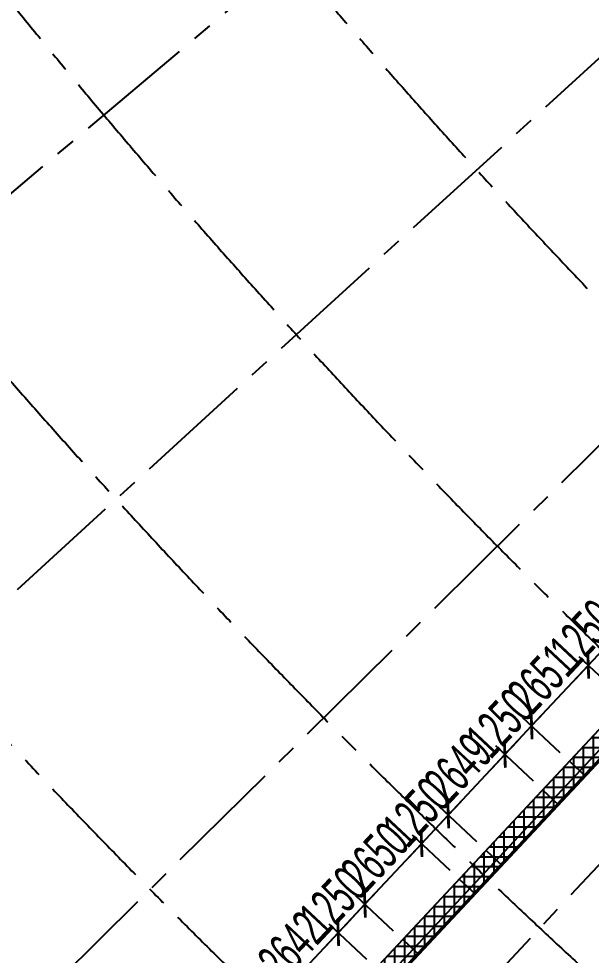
# Model space of a CAD drawing. Extents: x -668578 to 2331563, y -1202445 to 1620273.
# Drawn here: x 1255734 to 1274029, y 111001 to 140919 of the extents above; entities that cross this region are included whole.
import ezdxf

# ---------------------------------------------------------------- set-up
doc = ezdxf.new("R2010")
doc.units = 0
doc.linetypes.add('CENTER2', pattern=[28.575000000000003, 19.05, -3.175, 3.175, -3.175])
doc.layers.get('0').update_dxf_attribs({"color": 8})
doc.layers.get('Defpoints').update_dxf_attribs({"color": 8})
for name, color, linetype in [('#填充层', 8, 'Continuous'), ('#幕墙线-平面', 8, 'Continuous'), ('#标注', 8, 'Continuous'), ('#轴线', 8, 'CENTER2'), ('dim', 8, 'Continuous'), ('WALL', 8, 'Continuous')]:
    doc.layers.add(name, color=color, linetype=linetype)
doc.styles.add('JHZX', font='jrs.shx', dxfattribs={"width": 0.6, "bigfont": 'jhz.shx'})
doc.dimstyles.new('JZBZ-400', dxfattribs={"dimscale": 400, "dimtxt": 3, "dimasz": 1.5, "dimexe": 1, "dimexo": 1, "dimgap": 0.5, "dimtad": 1, "dimdec": 0, "dimdsep": 46, "dimtxsty": 'JHZX', "dimblk1": 'ARCHTICK', "dimblk2": 'ARCHTICK', "dimsah": 1, "dimcen": 0, "dimclrd": 1, "dimclre": 1, "dimclrt": 2, "dimazin": 2, "dimtfac": 1, "dimtdec": 0, "dimtix": 1, "dimtmove": 0, "dimatfit": 3, "dimfxl": 0, "dimtolj": 1, "dimlwd": -1, "dimlwe": -1, "dimarcsym": 0})

# ---------------------------------------------------------------- blocks, each defined once
blk = doc.blocks.new('_ARCHTICK')
at = {"color": 0, "linetype": 'ByBlock', "const_width": 0.15}
blk.add_lwpolyline([(-0.5, -0.5), (0.5, 0.5)], dxfattribs=at)
blk = doc.blocks.new('*D2939')
at = {"layer": '#标注', "ltscale": 300, "transparency": 16777216}
for p, q in [((-1772.791618300945, -1481.365197545436), (-9341.748198340536, -7862.657879242006)), ((165913.7732030131, -92055.65823940704), (164727.0996400029, -101884.2800072265))]:
    blk.add_line(p, q, dxfattribs=at)
blk.add_arc((197092.1482162317, 166179.1797920645), 269610.2124900237, 220.1338192809485, 263.1156299250187, dxfattribs=at)
at = {"layer": 'Defpoints', "color": 0, "ltscale": 300, "transparency": 16777216}
for p in [(197092.1482162317, 166179.1797920645), (-1466.975190824596, -1223.535190204158), (40379.67516651106, -53208.30268940322), (165961.7196095993, -91658.54220838404)]:
    blk.add_point(p, dxfattribs=at)
at = {"layer": '#标注', "ltscale": 300, "transparency": 16777216, "xscale": 600, "yscale": 600, "zscale": 600}
for p, rotation in [((-9035.931770864163, -7604.827871900749), 130.1338192809485), ((164775.0460465892, -101487.1639762035), 353.1156299250187)]:
    blk.add_blockref('_ARCHTICK', p, dxfattribs=dict(at, rotation=rotation))
at = {"layer": '#标注', "ltscale": 300, "transparency": 16777216, "insert": (69341.55334645722, -70334.48968467087), "char_height": 1200, "attachment_point": 5, "rotation": 331.6247246029835, "style": 'JHZX'}
blk.add_mtext('\\A1;42.98°', dxfattribs=at)
blk = doc.blocks.new('*D3403')
at = {"layer": '#标注', "ltscale": 300, "transparency": 16777216}
for p, q in [((20326.78453106629, -16923.31184359969), (19120.04993751707, -15794.87600849934)), ((19412.21223671134, -16068.08140912224), (19822.02033764569, -15629.83796033083)), ((17607.82372179989, -17997.67099979039), (19412.21223671134, -16068.08140912224)), ((18522.39601620972, -18852.90143431916), (17315.66142260562, -17724.46559916749)), ((17607.82372179989, -17997.67099979039), (17198.01562086555, -18435.91444858179))]:
    blk.add_line(p, q, dxfattribs=at)
at = {"layer": 'Defpoints', "color": 0, "ltscale": 300, "transparency": 16777216}
for p in [(19412.21223671134, -16068.08140912224), (20618.94683026056, -17196.51724422259), (18814.55831540399, -19126.10683494205)]:
    blk.add_point(p, dxfattribs=at)
at = {"layer": '#标注', "ltscale": 300, "transparency": 16777216, "xscale": 600, "yscale": 600, "zscale": 600}
for p, rotation in [((19412.21223671134, -16068.08140912224), 226.920420129423), ((17607.82372179989, -17997.67099979039), 46.92042012942304)]:
    blk.add_blockref('_ARCHTICK', p, dxfattribs=dict(at, rotation=rotation))
at = {"layer": '#标注', "ltscale": 300, "transparency": 16777216, "insert": (17925.69338086707, -16486.46540321052), "char_height": 1200, "attachment_point": 5, "rotation": 46.92042012942304, "style": 'JHZX'}
blk.add_mtext('\\A1;2642', dxfattribs=at)
blk = doc.blocks.new('*D3404')
at = {"layer": '#标注', "ltscale": 300, "transparency": 16777216}
for p, q in [((21180.66606981527, -16010.18204072653), (19973.93147626619, -14881.74620562632)), ((20266.09377546046, -15154.95160624921), (20675.9018763948, -14716.70815745781)), ((19412.2122366855, -16068.08140909808), (20266.09377546046, -15154.95160624921)), ((20326.78453106629, -16923.31184359969), (19120.04993749123, -15794.87600847518)), ((19412.2122366855, -16068.08140909808), (19002.40413575116, -16506.32485788948))]:
    blk.add_line(p, q, dxfattribs=at)
at = {"layer": 'Defpoints', "color": 0, "ltscale": 300, "transparency": 16777216}
for p in [(20266.09377546046, -15154.95160624921), (21472.82836900954, -16283.38744134943), (20618.94683026056, -17196.51724422259)]:
    blk.add_point(p, dxfattribs=at)
at = {"layer": '#标注', "ltscale": 300, "transparency": 16777216, "xscale": 600, "yscale": 600, "zscale": 600}
for p, rotation in [((20266.09377546046, -15154.95160624921), 226.920420129423), ((19412.2122366855, -16068.08140909808), 46.92042012942304)]:
    blk.add_blockref('_ARCHTICK', p, dxfattribs=dict(at, rotation=rotation))
at = {"layer": '#标注', "ltscale": 300, "transparency": 16777216, "insert": (19254.82840768444, -15065.10570642785), "char_height": 1200, "attachment_point": 5, "rotation": 46.92042012942304, "style": 'JHZX'}
blk.add_mtext('\\A1;1250', dxfattribs=at)
blk = doc.blocks.new('*D3405')
at = {"layer": '#标注', "ltscale": 300, "transparency": 16777216}
for p, q in [((22075.96489260755, -13219.49899200556), (22485.77299354189, -12781.25554321415)), ((22990.53718696219, -14074.72942648273), (21783.80259341327, -12946.29359138266)), ((20266.09377540554, -15154.95160619786), (22075.96489260755, -13219.49899200556)), ((21180.66606981527, -16010.18204072653), (19973.93147621127, -14881.74620557496)), ((20266.09377540554, -15154.95160619786), (19856.28567447119, -15593.19505498926))]:
    blk.add_line(p, q, dxfattribs=at)
at = {"layer": 'Defpoints', "color": 0, "ltscale": 300, "transparency": 16777216}
for p in [(22075.96489260755, -13219.49899200556), (23282.69948615646, -14347.93482710562), (21472.82836900954, -16283.38744134943)]:
    blk.add_point(p, dxfattribs=at)
at = {"layer": '#标注', "ltscale": 300, "transparency": 16777216, "xscale": 600, "yscale": 600, "zscale": 600}
for p, rotation in [((22075.96489260755, -13219.49899200556), 226.920420129423), ((20266.09377540554, -15154.95160619786), 46.92042012942304)]:
    blk.add_blockref('_ARCHTICK', p, dxfattribs=dict(at, rotation=rotation))
at = {"layer": '#标注', "ltscale": 300, "transparency": 16777216, "insert": (20586.704735618, -13640.81449785591), "char_height": 1200, "attachment_point": 5, "rotation": 46.92042012942304, "style": 'JHZX'}
blk.add_mtext('\\A1;2650', dxfattribs=at)
blk = doc.blocks.new('*D3406')
at = {"layer": '#标注', "ltscale": 300, "transparency": 16777216}
for p, q in [((22929.84643135663, -12306.36918913231), (23339.65453229097, -11868.1257403409)), ((23844.56020831979, -13161.73192614422), (22637.68413216236, -12033.16378850941)), ((22075.96489258158, -13219.49899198128), (22929.84643135663, -12306.36918913231)), ((22990.53718696219, -14074.72942648273), (21783.80259338731, -12946.29359135838)), ((22075.96489258158, -13219.49899198128), (21666.15679164723, -13657.74244077268))]:
    blk.add_line(p, q, dxfattribs=at)
at = {"layer": 'Defpoints', "color": 0, "ltscale": 300, "transparency": 16777216}
for p in [(22929.84643135663, -12306.36918913231), (24136.72250751406, -13434.93732676712), (23282.69948615646, -14347.93482710562)]:
    blk.add_point(p, dxfattribs=at)
at = {"layer": '#标注', "ltscale": 300, "transparency": 16777216, "xscale": 600, "yscale": 600, "zscale": 600}
for p, rotation in [((22929.84643135663, -12306.36918913231), 226.920420129423), ((22075.96489258158, -13219.49899198128), 46.92042012942304)]:
    blk.add_blockref('_ARCHTICK', p, dxfattribs=dict(at, rotation=rotation))
at = {"layer": '#标注', "ltscale": 300, "transparency": 16777216, "insert": (21918.58106358056, -12216.523289311), "char_height": 1200, "attachment_point": 5, "rotation": 46.92042012942304, "style": 'JHZX'}
blk.add_mtext('\\A1;1250', dxfattribs=at)
blk = doc.blocks.new('*D3407')
at = {"layer": '#标注', "ltscale": 300, "transparency": 16777216}
for p, q in [((25653.62384931195, -11226.85259873339), (24446.89255606478, -10098.41984979559)), ((24739.05485525906, -10371.62525041848), (25148.8629561934, -9933.381801627082)), ((22929.84643130174, -12306.36918908098), (24739.05485525906, -10371.62525041848)), ((23844.56020831979, -13161.73192614422), (22637.68413210747, -12033.16378845809)), ((22929.84643130174, -12306.36918908098), (22520.0383303674, -12744.61263787239))]:
    blk.add_line(p, q, dxfattribs=at)
at = {"layer": 'Defpoints', "color": 0, "ltscale": 300, "transparency": 16777216}
for p in [(24739.05485525906, -10371.62525041848), (25945.78614850622, -11500.05799935628), (24136.72250751406, -13434.93732676712)]:
    blk.add_point(p, dxfattribs=at)
at = {"layer": '#标注', "ltscale": 300, "transparency": 16777216, "xscale": 600, "yscale": 600, "zscale": 600}
for p, rotation in [((24739.05485525906, -10371.62525041848), 226.920420129423), ((22929.84643130174, -12306.36918908098), 46.92042012942304)]:
    blk.add_blockref('_ARCHTICK', p, dxfattribs=dict(at, rotation=rotation))
at = {"layer": '#标注', "ltscale": 300, "transparency": 16777216, "insert": (23250.12604489186, -10792.58641850394), "char_height": 1200, "attachment_point": 5, "rotation": 46.92042012942304, "style": 'JHZX'}
blk.add_mtext('\\A1;2649', dxfattribs=at)
blk = doc.blocks.new('*D3408')
at = {"layer": '#标注', "ltscale": 300, "transparency": 16777216}
for p, q in [((26507.50868836265, -10313.72588202219), (25300.77409481398, -9185.29004692236)), ((25592.93639400825, -9458.495447545258), (26002.7444949426, -9020.251998753853)), ((24739.05485523316, -10371.62525039427), (25592.93639400825, -9458.495447545258)), ((25653.62384931195, -11226.85259873339), (24446.89255603889, -10098.41984977137)), ((24739.05485523316, -10371.62525039427), (24329.24675429882, -10809.86869918568))]:
    blk.add_line(p, q, dxfattribs=at)
at = {"layer": 'Defpoints', "color": 0, "ltscale": 300, "transparency": 16777216}
for p in [(25592.93639400825, -9458.495447545258), (26799.67098755692, -10586.93128264509), (25945.78614850622, -11500.05799935628)]:
    blk.add_point(p, dxfattribs=at)
at = {"layer": '#标注', "ltscale": 300, "transparency": 16777216, "xscale": 600, "yscale": 600, "zscale": 600}
for p, rotation in [((25592.93639400825, -9458.495447545258), 226.920420129423), ((24739.05485523316, -10371.62525039427), 46.92042012942304)]:
    blk.add_blockref('_ARCHTICK', p, dxfattribs=dict(at, rotation=rotation))
at = {"layer": '#标注', "ltscale": 300, "transparency": 16777216, "insert": (24581.67102623217, -9368.64954772397), "char_height": 1200, "attachment_point": 5, "rotation": 46.92042012942304, "style": 'JHZX'}
blk.add_mtext('\\A1;1250', dxfattribs=at)
blk = doc.blocks.new('*D3409')
at = {"layer": '#标注', "ltscale": 300, "transparency": 16777216}
for p, q in [((28318.04249875421, -8377.564592248407), (27111.30790520566, -7249.128757148697)), ((25592.93639395318, -9458.495447493755), (27403.47020439994, -7522.334157771595)), ((26507.50868836265, -10313.72588202219), (25300.7740947589, -9185.290046870858))]:
    blk.add_line(p, q, dxfattribs=at)
at = {"layer": 'Defpoints', "color": 0, "ltscale": 300, "transparency": 16777216}
for p in [(27403.47020439994, -7522.334157771595), (28610.20479794848, -8650.769992871305), (26799.67098755692, -10586.93128264509)]:
    blk.add_point(p, dxfattribs=at)
at = {"layer": '#标注', "ltscale": 300, "transparency": 16777216, "xscale": 600, "yscale": 600, "zscale": 600}
for p, rotation in [((27403.47020439994, -7522.334157771595), 46.92042012942304), ((25592.93639395318, -9458.495447493755), 226.920420129423)]:
    blk.add_blockref('_ARCHTICK', p, dxfattribs=dict(at, rotation=rotation))
at = {"layer": '#标注', "ltscale": 300, "transparency": 16777216, "insert": (25913.87870078802, -7944.00400138688), "char_height": 1200, "attachment_point": 5, "rotation": 46.92042012942304, "style": 'JHZX'}
blk.add_mtext('\\A1;2651', dxfattribs=at)
blk = doc.blocks.new('*D3410')
at = {"layer": '#标注', "ltscale": 300, "transparency": 16777216}
for p, q in [((28257.35174314903, -6609.204354898458), (28667.15984408338, -6170.960906107053)), ((29172.01710583489, -7464.521818984798), (27965.18944395476, -6335.998954275561)), ((27403.47020437403, -7522.334157747373), (28257.35174314903, -6609.204354898458)), ((28318.04249875421, -8377.564592248407), (27111.30790517976, -7249.128757124476)), ((27403.47020437403, -7522.334157747373), (26993.66210343969, -7960.577606538778))]:
    blk.add_line(p, q, dxfattribs=at)
at = {"layer": 'Defpoints', "color": 0, "ltscale": 300, "transparency": 16777216}
for p in [(28257.35174314903, -6609.204354898458), (29464.17940502916, -7737.727219607696), (28610.20479794848, -8650.769992871305)]:
    blk.add_point(p, dxfattribs=at)
at = {"layer": '#标注', "ltscale": 300, "transparency": 16777216, "xscale": 600, "yscale": 600, "zscale": 600}
for p, rotation in [((28257.35174314903, -6609.204354898458), 226.920420129423), ((27403.47020437403, -7522.334157747373), 46.92042012942304)]:
    blk.add_blockref('_ARCHTICK', p, dxfattribs=dict(at, rotation=rotation))
at = {"layer": '#标注', "ltscale": 300, "transparency": 16777216, "insert": (27246.08637537299, -6519.358455077121), "char_height": 1200, "attachment_point": 5, "rotation": 46.92042012942304, "style": 'JHZX'}
blk.add_mtext('\\A1;1250', dxfattribs=at)
blk = doc.blocks.new('DSGDFG')
at = {"layer": '#标注', "ltscale": 300}
blk.add_arc((197092.151355247, 166179.1920613433), 257800.0000000007, 220.1360728823768, 263.1156295571803, dxfattribs=at)
at = {"layer": '#轴线', "ltscale": 200}
for p, q in [((-1466.975190822734, -1223.535190204857), (52211.62358048721, 44032.22045865774)), ((5300.728111918317, -8926.023199994816), (57145.9930844896, 38408.60551946171)), ((62298.49564753915, 32984.1456784101), (12368.24586452194, -16353.94425698812)), ((19724.38659046893, -23495.59565270622), (67661.09722471028, 27767.29868993422))]:
    blk.add_line(p, q, dxfattribs=at)
for radius in [212800.0000000004, 220600.0000000004, 228400.0000000004, 236200.0000000004, 244000.0000000004, 251800.0000000004, 257800.0000000004]:
    blk.add_arc((197092.1513552468, 166179.1920613431), radius, 218.4388923744016, 265.1405841852512, dxfattribs=at)
at = {"layer": '#标注', "ltscale": 300}
dim = blk.add_angular_dim_3p(base=(40379.67516651106, -53208.30268940322), center=(197092.1482162317, 166179.1797920645), p1=(-1466.975190824596, -1223.535190204158), p2=(165961.7196095993, -91658.54220838402), dimstyle='JZBZ-400', override={"dimclrd": 256, "dimclre": 256, "dimclrt": 256}, dxfattribs=at)
dim.commit()
dim.dimension.update_dxf_attribs({"geometry": '*D2939', "text_midpoint": (69341.55334645722, -70334.48968467087)})
blk = doc.blocks.new('YD')
at = {"layer": '#填充层', "ltscale": 5}
h = blk.add_hatch(dxfattribs=at)
h.set_pattern_fill('ANTOTI', color=256, scale=200, angle=45)
h.set_pattern_definition([(90, (-1246529.603847814, -127785.1802290026), (-317.5, 0), []), (180, (-1246529.603847814, -127785.1802290026), (0, -317.5), [])])
edge = h.paths.add_edge_path(flags=16)
edge.add_line((40946.61178736039, 3516.753132369908), (14650.6208875638, -24603.83725053715))
edge.add_arc((16378.78789034067, -26208.63881676878), 2358.378522728337, 137.1197600460366, 226.7493288149773)
edge.add_arc((192511.3871524155, 162303.9342696447), 260349.9980364952, 226.942719458952, 258.857721494596)
edge.add_arc((142654.1230129132, -90833.15856356034), 2349.737284795294, 258.851344741472, 348.5969613650525)
edge.add_line((144957.4781065462, -91297.72354307515), (153512.7646732167, -48901.72757195419))
edge.add_arc((151209.198546927, -48436.88017569559), 2349.999999999591, 348.5912288879845, 438.9113926627434)
edge.add_arc((192511.3880817397, 162303.936087817), 212399.9999994909, 245.84810402458749, 258.91139266272387, ccw=False)
edge.add_arc((95848.02380310395, -53265.67333362541), 23850.00000003809, 65.84810402457559, 75.29128432602731)
edge.add_arc((95848.02380312094, -53265.67333355648), 23849.99999996711, 75.29128432602475, 87.1003230833718)
edge.add_line((97054.53110914351, -29446.20986103163), (95502.57456601877, -29367.59990786995))
edge.add_arc((96724.7589061493, -5245.38218900685), 24153.1596739949, 240.4825347756992, 267.0995131255706, ccw=False)
edge.add_arc((192530.9687866459, 162330.5021008409), 217182.779635163, 226.9475356490689, 240.26928657971712, ccw=False)
edge.add_arc((42662.87701633316, 1914.787702096684), 2347.734988445398, 46.89114117351777, 136.9728308339699)
edge = h.paths.add_edge_path()
edge.add_line((40435.11222210433, 3994.632086007958), (14138.55912524718, -24126.55950311759))
edge.add_arc((16378.78789034067, -26208.63881676871), 3058.378522728378, 137.0954674065431, 226.7728816427173)
edge.add_arc((192511.3871524166, 162303.9342696439), 261049.9980364946, 226.9424768230808, 258.8577214945957)
edge.add_arc((142654.1521201693, -90833.20216269807), 3049.700132403243, 258.8521134943776, 348.5977301179537)
edge.add_line((145643.6613679554, -91436.11621543068), (154198.9333065797, -49040.19275381848))
edge.add_arc((151209.1985469267, -48436.88017569555), 3049.999999999778, 348.591228887984, 438.9113926627389)
edge.add_arc((192511.3880817376, 162303.9360878159), 211699.9999994892, 245.8481040245878, 258.9113926627243, ccw=False)
edge.add_arc((95848.02380310395, -53265.67333362244), 24550.00000003527, 65.84810402457389, 75.29128432602548)
edge.add_arc((95848.02380312141, -53265.67333355657), 24549.99999996711, 75.29128432602585, 87.1003230833733)
edge.add_line((97089.94222504343, -28747.106111313), (95537.98568191892, -28668.49615815132))
edge.add_arc((96724.7528751751, -5245.402937542211), 23453.13864693452, 240.4856842433272, 267.09950110078705, ccw=False)
edge.add_arc((192530.9687866475, 162330.5021008404), 216482.7796351638, 226.9475356490685, 240.2689395590359, ccw=False)
edge.add_arc((42662.86121079116, 1915.249691227102), 3047.408193911487, 46.89794227433863, 136.9728721995045)
at = {"layer": '#幕墙线-平面'}
for points in [[(40435.11222210433, 3994.632086007958), (14138.55912524718, -24126.55950311759, 0.4125654795315113), (14284.12874364667, -28437.10964840582, 0.1401637349170872), (142064.5168714751, -93825.35877141323, 0.4129137640716636), (145643.6613679554, -91436.11621543068), (154198.9333065797, -49040.19275381848, 0.415851172573542), (151795.7954180853, -45443.82085273754, -0.05706115868157192), (105892.8305461719, -30864.68323282224, 0.0412269805762971), (102081.3935101812, -29520.19793099842, 0.0515723014490322), (97089.94222504343, -28747.106111313), (95537.98568191892, -28668.49615815132, -0.1166494918624815), (85170.77498157625, -25655.08954039252, -0.05819113912414546), (44745.15521857492, 4140.277413631193, 0.4145966523742453)], [(40946.61178736039, 3516.753132369908), (14650.6208875638, -24603.83725053715, 0.4123212013457855), (14762.84691924974, -27926.3943390757, 0.1401626554194798), (142199.7890778044, -93138.55353687094, 0.4129137640716747), (144957.4781065462, -91297.72354307515), (153512.7646732167, -48901.72757195418, 0.4158511725735675), (151661.1666279833, -46130.75250062982, -0.05706115868157139), (105606.4205779387, -31503.40800147968, 0.0412269805762976), (101903.6599543788, -30197.25832944296, 0.05157230144903052), (97054.53110914351, -29446.20986103163), (95502.57456601877, -29367.59990786995, -0.1166634742026788), (84824.76658793679, -26263.59583964749, -0.0581926584149159), (44267.28778878669, 3628.767179571776, 0.4146312175975629)]]:
    blk.add_lwpolyline(points, format="xyb", close=True, dxfattribs=at)
at = {"layer": '#幕墙线-平面', "ltscale": 300}
for points in [[(26799.66722249752, -10586.92776188096), (27310.95501116058, -11065.04073372069)], [(25945.78614850622, -11500.05799935629), (26456.90448270109, -11978.01251175077)], [(24136.72250751406, -13434.93732676713), (24647.86504850909, -13912.91447530797)], [(23282.84143352276, -14348.06756424246), (23793.95976771764, -14826.02207663695)], [(21472.99405875662, -16283.54238034684), (21984.1123926132, -16761.49689242503)]]:
    blk.add_lwpolyline(points, dxfattribs=at)
at = {"layer": '#标注', "ltscale": 300}
for base, p1, p2, picture, middle in [((28257.35174314903, -6609.204354898458), (28610.20479794848, -8650.769992871312), (29464.17940502916, -7737.727219607696), '*D3410', (27246.08637537299, -6519.358455077121)), ((27403.47020439994, -7522.334157771595), (26799.67098755692, -10586.93128264509), (28610.20479794848, -8650.769992871312), '*D3409', (25913.87870078802, -7944.00400138688)), ((25592.93639400825, -9458.495447545258), (25945.78614850622, -11500.05799935629), (26799.67098755692, -10586.93128264509), '*D3408', (24581.67102623217, -9368.64954772397)), ((24739.05485525906, -10371.62525041848), (24136.72250751406, -13434.93732676712), (25945.78614850622, -11500.05799935629), '*D3407', (23250.12604489186, -10792.58641850394)), ((22929.84643135663, -12306.36918913231), (23282.69948615646, -14347.93482710562), (24136.72250751406, -13434.93732676712), '*D3406', (21918.58106358056, -12216.523289311)), ((22075.96489260755, -13219.49899200556), (21472.82836900954, -16283.38744134943), (23282.69948615646, -14347.93482710562), '*D3405', (20586.704735618, -13640.81449785591)), ((20266.09377546046, -15154.95160624921), (20618.94683026057, -17196.51724422259), (21472.82836900954, -16283.38744134943), '*D3404', (19254.82840768444, -15065.10570642785)), ((19412.21223671134, -16068.08140912224), (18814.55831540399, -19126.10683494205), (20618.94683026057, -17196.51724422259), '*D3403', (17925.69338086707, -16486.46540321052))]:
    dim = blk.add_linear_dim(base=base, p1=p1, p2=p2, angle=226.920420129423, dimstyle='JZBZ-400', override={"dimclrd": 256, "dimclre": 256, "dimclrt": 256, "dimtmove": 1}, dxfattribs=at)
    dim.commit()
    dim.dimension.update_dxf_attribs({"geometry": picture, "text_midpoint": middle})

msp = doc.modelspace()

# ---------------------------------------------------------------- linework, layer by layer
at = {"layer": 'WALL'}
for points in [[(1287293.533937171, 131472.600906686), (1260997.333741212, 103351.7867051869, 0.4124196948266817), (1261121.467882162, 99676.39887791823, 0.1401630578287699), (1388681.081423358, 34401.33910836661, 0.4129137640716697), (1391732.147404863, 36438.03073151477), (1400287.428747232, 78834.0008063826, 0.4158511725735574), (1398238.852186548, 81899.76045976285, -0.05706115868157187), (1352238.313700121, 96509.88821632913, 0.04122698057629684), (1348496.740072122, 97829.72918471842, 0.05157230144903188), (1343596.781784064, 98588.65027858477), (1342044.82524094, 98667.26023174645, -0.1166585536428343), (1331477.946571351, 101738.907090422, -0.05819211921334685), (1290967.558575811, 131596.6296350241, 0.4146172761597979), (1287293.533937171, 131472.600906686)], [(1287439.678965651, 131336.0665176204), (1261143.645352062, 103215.4304571399, 0.4123421222924744), (1261258.252972438, 99822.30962520637, 0.1401627375944511), (1388719.730625166, 34597.56917537874, 0.4129137640717036), (1391536.095044461, 36477.57149504495), (1400091.380566271, 78873.56228691523, 0.4158511725735515), (1398200.386817947, 81703.49427465102, -0.05706115868157177), (1352156.482280626, 96327.39542528414, 0.04122698057629631), (1348445.959056179, 97636.28335659145, 0.05157230144903263), (1343586.664322379, 98388.90635009375), (1342034.707779254, 98467.51630325543, -0.116662496444477), (1331379.085812467, 101565.048844041, -0.0581925508730058), (1290831.025024443, 131450.4838538641, 0.4146282557356435)]]:
    msp.add_lwpolyline(points, format="xyb", close=True, dxfattribs=at)

# ---------------------------------------------------------------- block references
at = {"layer": '#标注'}
msp.add_blockref('DSGDFG', (1241948.888846766, 123909.9834137514), dxfattribs=at)
at = {"layer": 'dim'}
msp.add_blockref('YD', (1246529.603847814, 127785.1802290026), dxfattribs=at)

doc.saveas('drawing.dxf')
